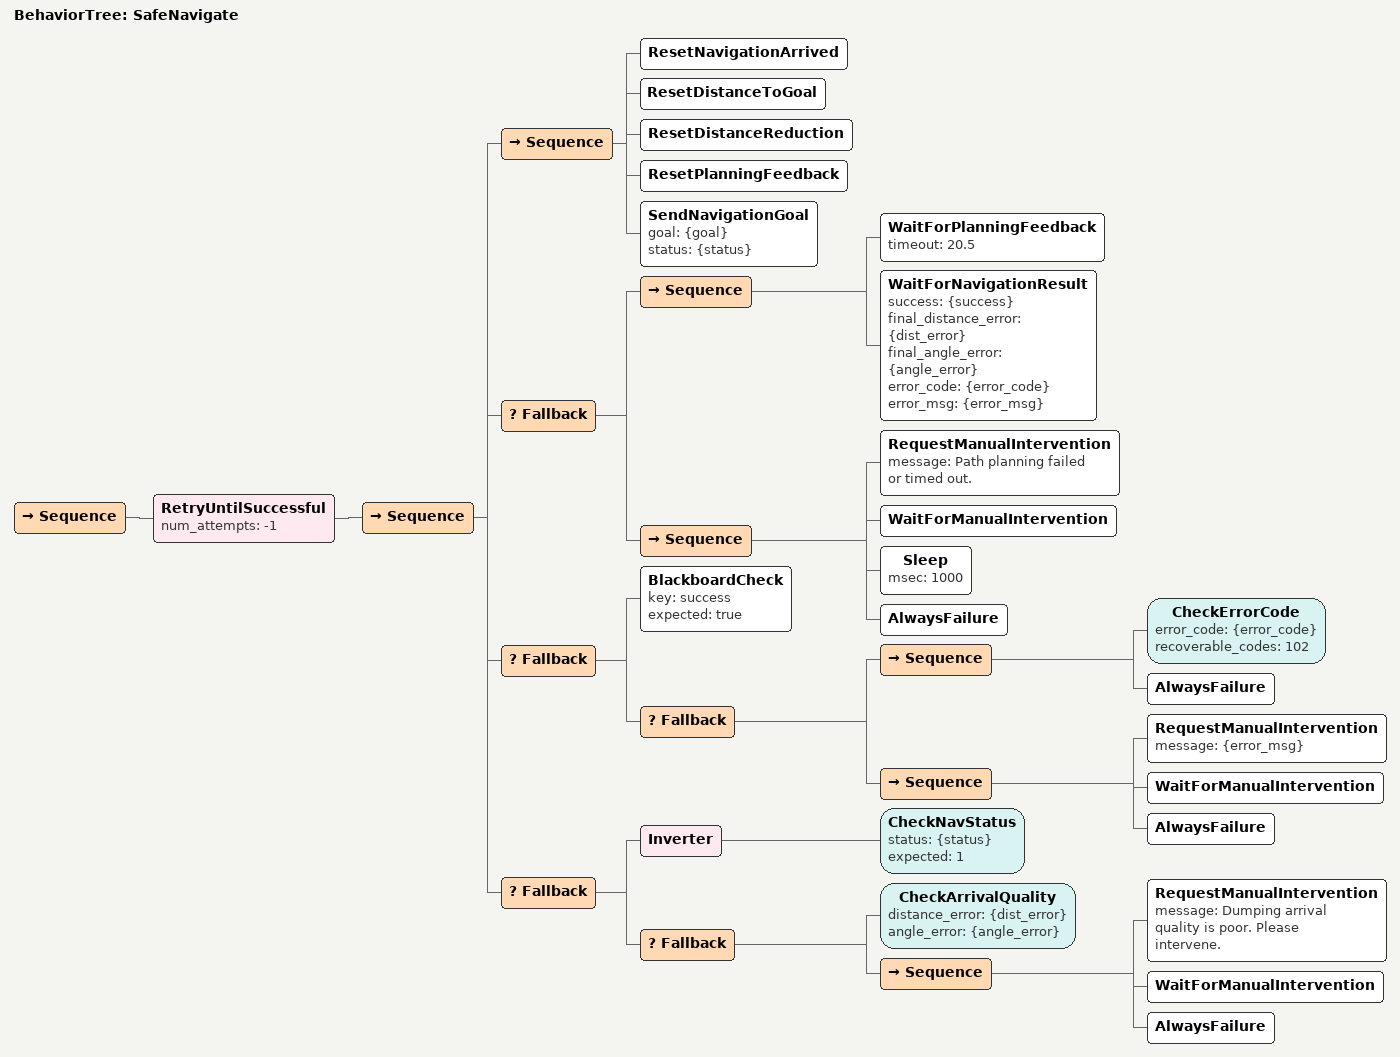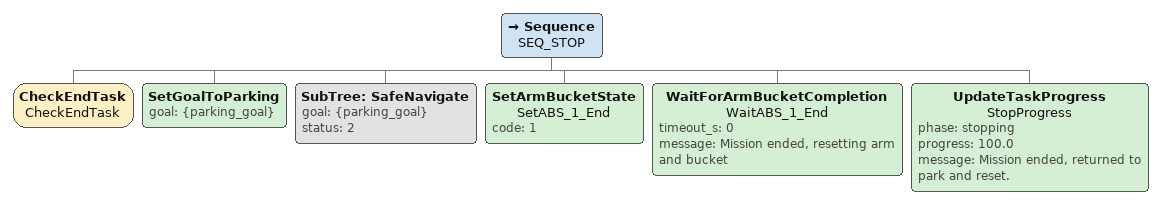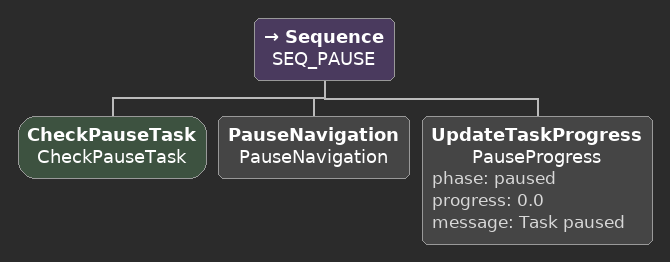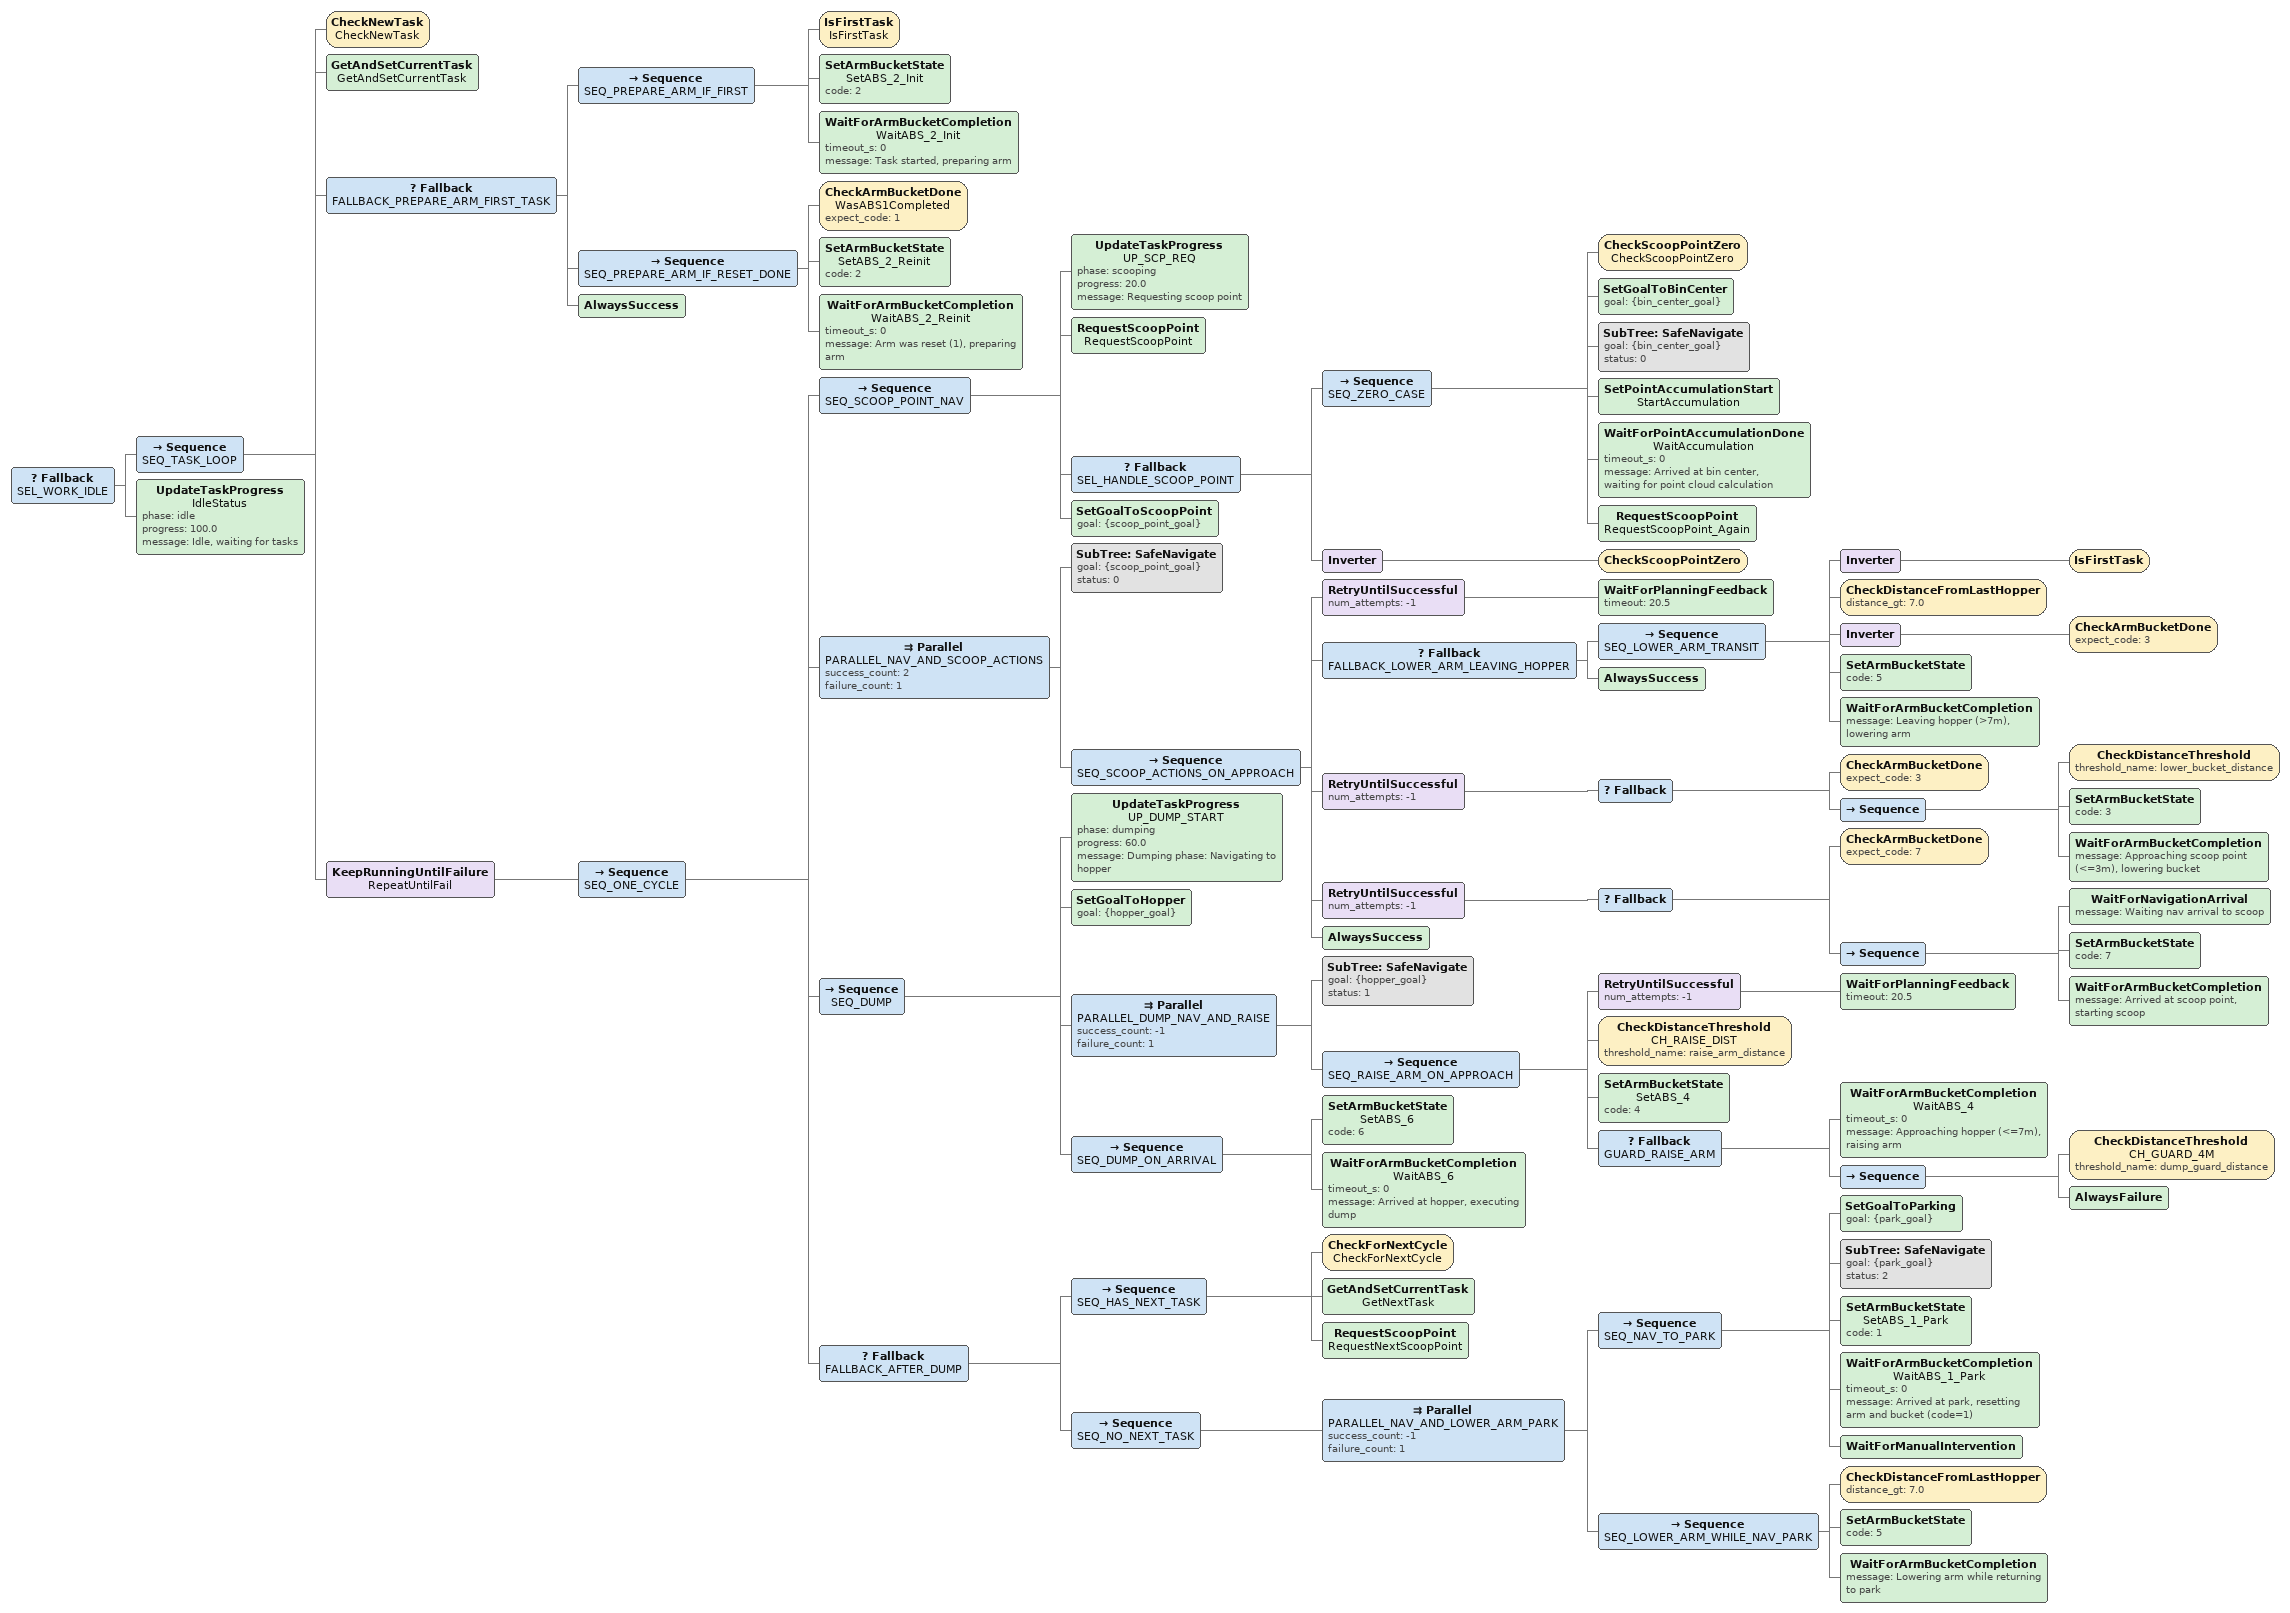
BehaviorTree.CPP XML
<BehaviorTree ID="SafeNavigate">
    <Sequence>
        <RetryUntilSuccessful num_attempts="-1">
            <Sequence>
                <Sequence>
                    <ResetNavigationArrived/>
                    <ResetDistanceToGoal/>
                    <ResetDistanceReduction/>
                    <ResetPlanningFeedback/>
                    <SendNavigationGoal goal="{goal}" status="{status}"/>
                </Sequence>

                <Fallback>
                    <Sequence>
                        <WaitForPlanningFeedback timeout="20.5"/>
                        <WaitForNavigationResult success="{success}" final_distance_error="{dist_error}" final_angle_error="{angle_error}" error_code="{error_code}" error_msg="{error_msg}"/>
                    </Sequence>
                    <Sequence>
                        <RequestManualIntervention message="Path planning failed or timed out."/>
                        <WaitForManualIntervention/>
                        <Sleep msec="1000"/>
                        <AlwaysFailure/>
                    </Sequence>
                </Fallback>

                <Fallback>
                    <BlackboardCheck key="success" expected="true"/>
                    <Fallback>
                        <Sequence>
                            <CheckErrorCode error_code="{error_code}" recoverable_codes="102"/>
                            <AlwaysFailure/>
                        </Sequence>
                        <Sequence>
                            <RequestManualIntervention message="{error_msg}"/>
                            <WaitForManualIntervention/>
                            <AlwaysFailure/>
                        </Sequence>
                    </Fallback>
                </Fallback>

                <Fallback>
                    <Inverter>
                        <CheckNavStatus status="{status}" expected="1"/>
                    </Inverter>
                    <Fallback>
                        <CheckArrivalQuality distance_error="{dist_error}" angle_error="{angle_error}"/>
                        <Sequence>
                            <RequestManualIntervention message="Dumping arrival quality is poor. Please intervene."/>
                            <WaitForManualIntervention/>
                            <AlwaysFailure/>
                        </Sequence>
                    </Fallback>
                </Fallback>
            </Sequence>
        </RetryUntilSuccessful>
    </Sequence>
</BehaviorTree>

<Sequence name="SEQ_STOP">
    <CheckEndTask name="CheckEndTask"/>
    <SetGoalToParking goal="{parking_goal}"/>
    <SubTree ID="SafeNavigate" goal="{parking_goal}" status="2"/>

    <SetArmBucketState name="SetABS_1_End" code="1"/>
    <WaitForArmBucketCompletion name="WaitABS_1_End" timeout_s="0" message="Mission ended, resetting arm and bucket"/>

    <UpdateTaskProgress name="StopProgress" phase="stopping" progress="100.0" message="Mission ended, returned to park and reset."/>
</Sequence>

<Sequence name="SEQ_PAUSE">
    <CheckPauseTask name="CheckPauseTask"/>
    <PauseNavigation name="PauseNavigation"/>
    <UpdateTaskProgress name="PauseProgress" phase="paused" progress="0.0" message="Task paused"/>
</Sequence>

<Fallback name="SEL_WORK_IDLE">

    <Sequence name="SEQ_TASK_LOOP">
        <CheckNewTask name="CheckNewTask"/>
        <GetAndSetCurrentTask name="GetAndSetCurrentTask"/>

        <Fallback name="FALLBACK_PREPARE_ARM_FIRST_TASK">
            <Sequence name="SEQ_PREPARE_ARM_IF_FIRST">
                <IsFirstTask name="IsFirstTask"/>
                <SetArmBucketState name="SetABS_2_Init" code="2"/>
                <WaitForArmBucketCompletion name="WaitABS_2_Init" timeout_s="0" message="Task started, preparing arm"/>
            </Sequence>
            <Sequence name="SEQ_PREPARE_ARM_IF_RESET_DONE">
                <CheckArmBucketDone name="WasABS1Completed" expect_code="1"/>
                <SetArmBucketState name="SetABS_2_Reinit" code="2"/>
                <WaitForArmBucketCompletion name="WaitABS_2_Reinit" timeout_s="0" message="Arm was reset (1), preparing arm"/>
            </Sequence>
            <AlwaysSuccess/>
        </Fallback>

        <KeepRunningUntilFailure name="RepeatUntilFail">
            <Sequence name="SEQ_ONE_CYCLE">

                <Sequence name="SEQ_SCOOP_POINT_NAV">
                    <UpdateTaskProgress name="UP_SCP_REQ" phase="scooping" progress="20.0" message="Requesting scoop point"/>
                    <RequestScoopPoint name="RequestScoopPoint"/>

                    <Fallback name="SEL_HANDLE_SCOOP_POINT">
                        <Sequence name="SEQ_ZERO_CASE">
                            <CheckScoopPointZero name="CheckScoopPointZero"/>
                            <SetGoalToBinCenter goal="{bin_center_goal}"/>
                            <SubTree ID="SafeNavigate" goal="{bin_center_goal}" status="0"/>
                            <SetPointAccumulationStart name="StartAccumulation"/>
                            <WaitForPointAccumulationDone name="WaitAccumulation" timeout_s="0" message="Arrived at bin center, waiting for point cloud calculation"/>
                            <RequestScoopPoint name="RequestScoopPoint_Again"/>
                        </Sequence>
                        <Inverter><CheckScoopPointZero/></Inverter>
                    </Fallback>

                    <SetGoalToScoopPoint goal="{scoop_point_goal}"/>
                </Sequence>

                <Parallel name="PARALLEL_NAV_AND_SCOOP_ACTIONS" success_count="2" failure_count="1">

                    <SubTree ID="SafeNavigate" goal="{scoop_point_goal}" status="0"/>

                    <Sequence name="SEQ_SCOOP_ACTIONS_ON_APPROACH">
                        <RetryUntilSuccessful num_attempts="-1">
                            <WaitForPlanningFeedback timeout="20.5"/>
                        </RetryUntilSuccessful>

                        <Fallback name="FALLBACK_LOWER_ARM_LEAVING_HOPPER">
                            <Sequence name="SEQ_LOWER_ARM_TRANSIT">
                                <Inverter>
                                    <IsFirstTask/>
                                </Inverter>
                                <CheckDistanceFromLastHopper distance_gt="7.0"/>

                                <Inverter>
                                    <CheckArmBucketDone expect_code="3"/>
                                </Inverter>

                                <SetArmBucketState code="5"/>
                                <WaitForArmBucketCompletion message="Leaving hopper (>7m), lowering arm"/>
                            </Sequence>
                            <AlwaysSuccess/>
                        </Fallback>

                        <RetryUntilSuccessful num_attempts="-1">
                            <Fallback>
                                <CheckArmBucketDone expect_code="3"/>
                                <Sequence>
                                    <CheckDistanceThreshold threshold_name="lower_bucket_distance"/>
                                    <SetArmBucketState code="3"/>
                                    <WaitForArmBucketCompletion message="Approaching scoop point (&lt;=3m), lowering bucket"/>
                                </Sequence>
                            </Fallback>
                        </RetryUntilSuccessful>

                        <RetryUntilSuccessful num_attempts="-1">
                            <Fallback>
                                <CheckArmBucketDone expect_code="7"/>
                                <Sequence>
                                    <WaitForNavigationArrival message="Waiting nav arrival to scoop"/>
                                    <SetArmBucketState code="7"/>
                                    <WaitForArmBucketCompletion message="Arrived at scoop point, starting scoop"/>
                                </Sequence>
                            </Fallback>
                        </RetryUntilSuccessful>
                        <AlwaysSuccess/>
                    </Sequence>

                </Parallel>

                <Sequence name="SEQ_DUMP">
                    <UpdateTaskProgress name="UP_DUMP_START" phase="dumping" progress="60.0" message="Dumping phase: Navigating to hopper"/>
                    <SetGoalToHopper goal="{hopper_goal}"/>

                    <Parallel name="PARALLEL_DUMP_NAV_AND_RAISE" success_count="-1" failure_count="1">
                        <SubTree ID="SafeNavigate" goal="{hopper_goal}" status="1"/>

                        <Sequence name="SEQ_RAISE_ARM_ON_APPROACH">
                            <RetryUntilSuccessful num_attempts="-1">
                                <WaitForPlanningFeedback timeout="20.5"/>
                            </RetryUntilSuccessful>

                            <CheckDistanceThreshold name="CH_RAISE_DIST" threshold_name="raise_arm_distance"/>
                            <SetArmBucketState name="SetABS_4" code="4"/>
                            <Fallback name="GUARD_RAISE_ARM">
                                <WaitForArmBucketCompletion name="WaitABS_4" timeout_s="0" message="Approaching hopper (&lt;=7m), raising arm"/>
                                <Sequence>
                                    <CheckDistanceThreshold name="CH_GUARD_4M" threshold_name="dump_guard_distance"/>
                                    <AlwaysFailure/>
                                </Sequence>
                            </Fallback>
                        </Sequence>
                    </Parallel>

                    <Sequence name="SEQ_DUMP_ON_ARRIVAL">
                        <SetArmBucketState name="SetABS_6" code="6"/>
                        <WaitForArmBucketCompletion name="WaitABS_6" timeout_s="0" message="Arrived at hopper, executing dump"/>
                    </Sequence>

                </Sequence>

                <Fallback name="FALLBACK_AFTER_DUMP">
                    <Sequence name="SEQ_HAS_NEXT_TASK">
                        <CheckForNextCycle name="CheckForNextCycle"/>
                        <GetAndSetCurrentTask name="GetNextTask"/>
                        <RequestScoopPoint name="RequestNextScoopPoint"/>
                    </Sequence>

                    <Sequence name="SEQ_NO_NEXT_TASK">
                        <Parallel name="PARALLEL_NAV_AND_LOWER_ARM_PARK" success_count="-1" failure_count="1">
                            <Sequence name="SEQ_NAV_TO_PARK">
                                <SetGoalToParking goal="{park_goal}"/>
                                <SubTree ID="SafeNavigate" goal="{park_goal}" status="2"/>
                                <SetArmBucketState name="SetABS_1_Park" code="1"/>
                                <WaitForArmBucketCompletion name="WaitABS_1_Park" timeout_s="0" message="Arrived at park, resetting arm and bucket (code=1)"/>
                                <WaitForManualIntervention/>
                            </Sequence>
                            <Sequence name="SEQ_LOWER_ARM_WHILE_NAV_PARK">
                                <CheckDistanceFromLastHopper distance_gt="7.0"/>
                                <SetArmBucketState code="5"/>
                                <WaitForArmBucketCompletion message="Lowering arm while returning to park"/>
                            </Sequence>
                        </Parallel>
                    </Sequence>
                </Fallback>
            </Sequence>
        </KeepRunningUntilFailure>
    </Sequence>

    <UpdateTaskProgress name="IdleStatus" phase="idle" progress="100.0" message="Idle, waiting for tasks"/>
</Fallback>
